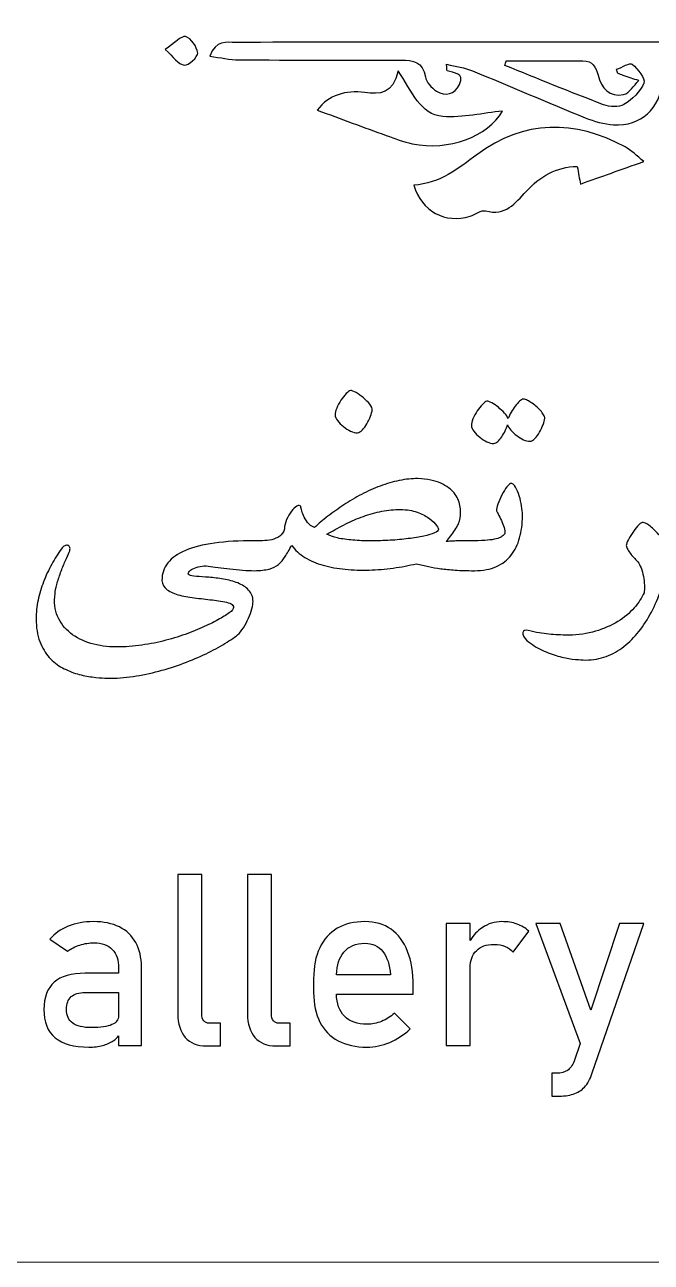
# Model space of a CAD drawing. Header units: millimetres. Extents: x -20 to 19.6, y -20.6 to 19.4.
# Drawn here: x -10.24 to -0.64, y -20.58 to -1.62 of the extents above; entities that cross this region are included whole.
import ezdxf

# ---------------------------------------------------------------- set-up
doc = ezdxf.new("R2010")
doc.units = ezdxf.units.MM
doc.header["$MEASUREMENT"] = 0
doc.layers.add('Layer 1', color=7, linetype='Continuous')

msp = doc.modelspace()

# ---------------------------------------------------------------- linework, layer by layer
at = {"layer": 'Layer 1', "color": 250, "lineweight": 18}
msp.add_open_spline([(-17.0166, 19.4228), (-17.0166, 19.4228), (16.5703, 19.4228), (16.5703, 19.4228), (18.2226, 19.4228), (19.5703, 18.0751), (19.5703, 16.4228), (19.5703, 16.4228), (19.5703, -17.5772), (19.5703, -17.5772), (19.5703, -19.2295), (18.2226, -20.5772), (16.5703, -20.5772), (16.5703, -20.5772), (-17.0166, -20.5772), (-17.0166, -20.5772), (-18.6689, -20.5772), (-20.0166, -19.2295), (-20.0166, -17.5772), (-20.0166, -17.5772), (-20.0166, 16.4228), (-20.0166, 16.4228), (-20.0166, 18.0751), (-18.6689, 19.4228), (-17.0166, 19.4228)], degree=3, knots=[0, 0, 0, 0, 0.125, 0.125, 0.125, 0.25, 0.25, 0.25, 0.375, 0.375, 0.375, 0.5, 0.5, 0.5, 0.625, 0.625, 0.625, 0.75, 0.75, 0.75, 0.875, 0.875, 0.875, 1, 1, 1, 1], dxfattribs=at)
at = {"layer": 'Layer 1', "color": 240}
for points, knots in [([(-8.0879, -1.9986), (-7.9471, -1.9047), (-7.8433, -1.7844), (-7.7719, -1.8009), (-7.6906, -1.8204), (-7.5967, -1.9576), (-7.5875, -2.0514), (-7.5816, -2.1109), (-7.7296, -2.2457), (-7.7927, -2.2368), (-7.883, -2.2239), (-7.9586, -2.1103), (-8.0879, -1.9986)], [0, 0, 0, 0, 0.25, 0.25, 0.25, 0.5, 0.5, 0.5, 0.75, 0.75, 0.75, 1, 1, 1, 1]), ([(7.1147, -2.0825), (6.9237, -2.1149), (6.7968, -2.1539), (6.6692, -2.1549), (5.8413, -2.1618), (5.0137, -2.1641), (4.1858, -2.1602), (3.975, -2.1589), (3.7962, -2.1763), (3.7651, -2.4385), (3.7601, -2.4781), (3.7357, -2.5343), (3.7046, -2.5482), (3.6041, -2.5938), (3.4958, -2.6487), (3.3909, -2.6477), (3.3374, -2.6474), (3.2284, -2.5055), (3.2419, -2.4804), (3.2836, -2.4038), (3.3721, -2.3522), (3.4601, -2.2758), (3.2782, -2.186), (3.1259, -2.2898), (2.9785, -2.3499), (2.451, -2.5654), (1.9298, -2.7954), (1.4023, -3.0102), (1.245, -3.0743), (1.0768, -3.1312), (0.9092, -3.1478), (0.466, -3.1904), (0.1669, -2.9167), (0.1455, -2.4722), (0.1411, -2.3882), (0.1448, -2.3039), (0.1448, -2.1929), (0.1448, -2.1929), (-0.4713, -2.1929), (-0.4713, -2.1929), (-0.4713, -2.2957), (-0.467, -2.3892), (-0.4719, -2.4817), (-0.4931, -2.8999), (-0.7958, -3.1798), (-1.2133, -3.1507), (-1.3604, -3.1404), (-1.5107, -3.0998), (-1.6483, -3.0439), (-2.2256, -2.8096), (-2.7974, -2.5611), (-3.3741, -2.3255), (-3.4954, -2.2762), (-3.6299, -2.2587), (-3.7724, -2.223), (-3.7677, -2.2898), (-3.7717, -2.3214), (-3.7641, -2.3244), (-3.6653, -2.3638), (-3.4891, -2.3469), (-3.5764, -2.5336), (-3.6465, -2.684), (-3.7908, -2.7197), (-3.9297, -2.6348), (-4.0044, -2.5888), (-4.085, -2.4976), (-4.0982, -2.416), (-4.1356, -2.1833), (-4.2843, -2.1611), (-4.4723, -2.1615), (-5.2999, -2.1631), (-6.1278, -2.1618), (-6.9555, -2.1555), (-7.0959, -2.1546), (-7.2363, -2.1218), (-7.3999, -2.101), (-7.312, -1.8449), (-7.1405, -1.8911), (-7.0046, -1.8905), (-5.9943, -1.8842), (-4.9837, -1.8836), (-3.973, -1.8836), (-0.4683, -1.8842), (3.0363, -1.8849), (6.5406, -1.8901), (6.7119, -1.8901), (6.9082, -1.8271), (7.1147, -2.0825)], [0, 0, 0, 0, 0.0344828, 0.0344828, 0.0344828, 0.0689655, 0.0689655, 0.0689655, 0.1034483, 0.1034483, 0.1034483, 0.137931, 0.137931, 0.137931, 0.1724138, 0.1724138, 0.1724138, 0.2068966, 0.2068966, 0.2068966, 0.2413793, 0.2413793, 0.2413793, 0.2758621, 0.2758621, 0.2758621, 0.3103448, 0.3103448, 0.3103448, 0.3448276, 0.3448276, 0.3448276, 0.3793103, 0.3793103, 0.3793103, 0.4137931, 0.4137931, 0.4137931, 0.4482759, 0.4482759, 0.4482759, 0.4827586, 0.4827586, 0.4827586, 0.5172414, 0.5172414, 0.5172414, 0.5517241, 0.5517241, 0.5517241, 0.5862069, 0.5862069, 0.5862069, 0.6206897, 0.6206897, 0.6206897, 0.6551724, 0.6551724, 0.6551724, 0.6896552, 0.6896552, 0.6896552, 0.7241379, 0.7241379, 0.7241379, 0.7586207, 0.7586207, 0.7586207, 0.7931034, 0.7931034, 0.7931034, 0.8275862, 0.8275862, 0.8275862, 0.862069, 0.862069, 0.862069, 0.8965517, 0.8965517, 0.8965517, 0.9310345, 0.9310345, 0.9310345, 0.9655172, 0.9655172, 0.9655172, 1, 1, 1, 1]), ([(-1.1676, -2.3009), (-1.1607, -2.3221), (-1.1538, -2.3433), (-1.1471, -2.3641), (-1.1194, -2.3747), (-1.0923, -2.3859), (-1.0646, -2.3952), (-0.9855, -2.4222), (-0.9063, -2.4484), (-0.8273, -2.4748), (-0.9043, -2.5488), (-0.9717, -2.6685), (-1.0603, -2.6873), (-1.2774, -2.7329), (-1.3987, -2.5885), (-1.4506, -2.3922), (-1.4843, -2.2652), (-1.5369, -2.1717), (-1.6833, -2.1715), (-2.0762, -2.1708), (-2.4692, -2.1711), (-2.8619, -2.1711), (-2.8678, -2.1955), (-2.8734, -2.2193), (-2.8794, -2.2431), (-2.3756, -2.4451), (-1.8743, -2.652), (-1.3669, -2.8436), (-1.2731, -2.8787), (-1.131, -2.8889), (-1.0543, -2.8413), (-0.929, -2.7634), (-0.8021, -2.6431), (-0.7499, -2.5115), (-0.7235, -2.4447), (-0.8427, -2.2953), (-0.9284, -2.2213), (-0.9611, -2.1932), (-1.085, -2.2712), (-1.1676, -2.3009)], [0, 0, 0, 0, 0.0769231, 0.0769231, 0.0769231, 0.1538462, 0.1538462, 0.1538462, 0.2307692, 0.2307692, 0.2307692, 0.3076923, 0.3076923, 0.3076923, 0.3846154, 0.3846154, 0.3846154, 0.4615385, 0.4615385, 0.4615385, 0.5384615, 0.5384615, 0.5384615, 0.6153846, 0.6153846, 0.6153846, 0.6923077, 0.6923077, 0.6923077, 0.7692308, 0.7692308, 0.7692308, 0.8461538, 0.8461538, 0.8461538, 0.9230769, 0.9230769, 0.9230769, 1, 1, 1, 1]), ([(-5.7572, -2.9258), (-5.5794, -2.6941), (-5.3167, -2.6184), (-5.0275, -2.6571), (-4.7932, -2.6882), (-4.5995, -2.6849), (-4.5169, -2.3236), (-4.3014, -2.6389), (-4.1791, -2.9969), (-3.831, -3.0236), (-3.5238, -3.0471), (-3.2091, -2.9717), (-2.9156, -2.942), (-3.14, -3.3287), (-3.7408, -3.5584), (-4.2987, -3.4407), (-4.4346, -3.4119), (-4.5665, -3.3617), (-4.6976, -3.3145), (-5.0446, -3.1895), (-5.3907, -3.0606), (-5.7572, -2.9258)], [0, 0, 0, 0, 0.1428571, 0.1428571, 0.1428571, 0.2857143, 0.2857143, 0.2857143, 0.4285714, 0.4285714, 0.4285714, 0.5714286, 0.5714286, 0.5714286, 0.7142857, 0.7142857, 0.7142857, 0.8571429, 0.8571429, 0.8571429, 1, 1, 1, 1]), ([(-4.2766, -4.0778), (-3.8701, -4.048), (-3.5945, -3.8203), (-3.3083, -3.6097), (-2.5786, -3.073), (-1.8177, -3.0701), (-1.0384, -3.4911), (-0.9425, -3.5426), (-0.8632, -3.625), (-0.7498, -3.7135), (-1.1015, -3.8385), (-1.3996, -3.9445), (-1.7219, -4.0586), (-1.736, -3.9796), (-1.752, -3.894), (-1.7708, -3.7896), (-2.096, -3.7935), (-2.3445, -3.9439), (-2.5541, -4.1716), (-2.722, -4.3547), (-2.8724, -4.5517), (-3.1751, -4.4698), (-3.2421, -4.4516), (-3.3324, -4.5269), (-3.414, -4.5524), (-3.7941, -4.6694), (-4.155, -4.4803), (-4.2766, -4.0778)], [0, 0, 0, 0, 0.1111111, 0.1111111, 0.1111111, 0.2222222, 0.2222222, 0.2222222, 0.3333333, 0.3333333, 0.3333333, 0.4444444, 0.4444444, 0.4444444, 0.5555556, 0.5555556, 0.5555556, 0.6666667, 0.6666667, 0.6666667, 0.7777778, 0.7777778, 0.7777778, 0.8888889, 0.8888889, 0.8888889, 1, 1, 1, 1]), ([(-5.4823, -7.598), (-5.4836, -7.5686), (-5.4753, -7.5329), (-5.4569, -7.4913), (-5.439, -7.4493), (-5.4169, -7.4093), (-5.3911, -7.371), (-5.3652, -7.3323), (-5.3385, -7.2986), (-5.3114, -7.2702), (-5.2843, -7.2417), (-5.2622, -7.2259), (-5.2456, -7.2229), (-5.2258, -7.2213), (-5.1971, -7.2322), (-5.1588, -7.2543), (-5.1201, -7.2768), (-5.0824, -7.3036), (-5.0454, -7.3349), (-5.0083, -7.3663), (-4.9766, -7.3991), (-4.9502, -7.4338), (-4.9237, -7.4675), (-4.9109, -7.4966), (-4.9122, -7.5207), (-4.9152, -7.5458), (-4.9241, -7.5776), (-4.9386, -7.6168), (-4.9531, -7.6562), (-4.9713, -7.6939), (-4.9931, -7.7309), (-5.0146, -7.7682), (-5.0381, -7.7996), (-5.0632, -7.826), (-5.0883, -7.8528), (-5.1134, -7.8667), (-5.1385, -7.868), (-5.1692, -7.871), (-5.2043, -7.8631), (-5.2434, -7.8442), (-5.2826, -7.8251), (-5.3193, -7.802), (-5.3544, -7.7739), (-5.3894, -7.7461), (-5.4191, -7.7161), (-5.4433, -7.6839), (-5.4681, -7.6516), (-5.4809, -7.6231), (-5.4823, -7.598)], [0, 0, 0, 0, 0.0625, 0.0625, 0.0625, 0.125, 0.125, 0.125, 0.1875, 0.1875, 0.1875, 0.25, 0.25, 0.25, 0.3125, 0.3125, 0.3125, 0.375, 0.375, 0.375, 0.4375, 0.4375, 0.4375, 0.5, 0.5, 0.5, 0.5625, 0.5625, 0.5625, 0.625, 0.625, 0.625, 0.6875, 0.6875, 0.6875, 0.75, 0.75, 0.75, 0.8125, 0.8125, 0.8125, 0.875, 0.875, 0.875, 0.9375, 0.9375, 0.9375, 1, 1, 1, 1]), ([(-3.3934, -7.7614), (-3.3947, -7.7323), (-3.3865, -7.6966), (-3.3683, -7.6546), (-3.3502, -7.6126), (-3.3279, -7.5726), (-3.3022, -7.5343), (-3.2764, -7.4956), (-3.25, -7.4623), (-3.2226, -7.4339), (-3.1955, -7.4047), (-3.1733, -7.3892), (-3.1568, -7.3863), (-3.1386, -7.385), (-3.1131, -7.3935), (-3.0801, -7.4114), (-3.0474, -7.4299), (-3.014, -7.4523), (-2.9796, -7.4794), (-2.9456, -7.5066), (-2.9139, -7.5363), (-2.8854, -7.5677), (-2.8567, -7.5991), (-2.8382, -7.6272), (-2.8299, -7.6526), (-2.8187, -7.6219), (-2.8031, -7.5892), (-2.7826, -7.5551), (-2.7625, -7.5207), (-2.7417, -7.4893), (-2.7198, -7.4596), (-2.698, -7.4302), (-2.6766, -7.4061), (-2.6551, -7.3863), (-2.6333, -7.3671), (-2.616, -7.3556), (-2.6035, -7.3528), (-2.5896, -7.3515), (-2.5718, -7.3556), (-2.5503, -7.3654), (-2.5284, -7.3753), (-2.505, -7.3885), (-2.4799, -7.4051), (-2.4548, -7.422), (-2.4293, -7.4411), (-2.4035, -7.4629), (-2.3778, -7.4844), (-2.3546, -7.5066), (-2.3345, -7.5291), (-2.314, -7.5512), (-2.2982, -7.573), (-2.2863, -7.5938), (-2.2744, -7.615), (-2.2684, -7.6328), (-2.2684, -7.6483), (-2.271, -7.6747), (-2.28, -7.7078), (-2.2945, -7.7465), (-2.3094, -7.7859), (-2.3272, -7.8242), (-2.349, -7.8622), (-2.3709, -7.8999), (-2.3946, -7.9319), (-2.4204, -7.9583), (-2.4462, -7.9848), (-2.471, -7.999), (-2.4948, -8.0003), (-2.5242, -8.0016), (-2.5569, -7.994), (-2.5933, -7.9772), (-2.6292, -7.9607), (-2.6643, -7.9392), (-2.698, -7.9134), (-2.7315, -7.8876), (-2.7608, -7.8595), (-2.7869, -7.8294), (-2.8127, -7.7993), (-2.8299, -7.772), (-2.8382, -7.7465), (-2.8481, -7.7759), (-2.8606, -7.8073), (-2.8758, -7.8397), (-2.8914, -7.8728), (-2.9085, -7.9032), (-2.9273, -7.9313), (-2.9463, -7.9594), (-2.966, -7.9825), (-2.9868, -8.0016), (-3.008, -8.0202), (-3.0289, -8.0304), (-3.0497, -8.0317), (-3.0804, -8.0344), (-3.1155, -8.0264), (-3.1544, -8.0076), (-3.1938, -7.9884), (-3.2308, -7.9653), (-3.2655, -7.9375), (-3.3005, -7.9094), (-3.3303, -7.8794), (-3.3547, -7.8473), (-3.3792, -7.8153), (-3.3921, -7.7865), (-3.3934, -7.7614)], [0, 0, 0, 0, 0.0294118, 0.0294118, 0.0294118, 0.0588235, 0.0588235, 0.0588235, 0.0882353, 0.0882353, 0.0882353, 0.1176471, 0.1176471, 0.1176471, 0.1470588, 0.1470588, 0.1470588, 0.1764706, 0.1764706, 0.1764706, 0.2058824, 0.2058824, 0.2058824, 0.2352941, 0.2352941, 0.2352941, 0.2647059, 0.2647059, 0.2647059, 0.2941176, 0.2941176, 0.2941176, 0.3235294, 0.3235294, 0.3235294, 0.3529412, 0.3529412, 0.3529412, 0.3823529, 0.3823529, 0.3823529, 0.4117647, 0.4117647, 0.4117647, 0.4411765, 0.4411765, 0.4411765, 0.4705882, 0.4705882, 0.4705882, 0.5, 0.5, 0.5, 0.5294118, 0.5294118, 0.5294118, 0.5588235, 0.5588235, 0.5588235, 0.5882353, 0.5882353, 0.5882353, 0.6176471, 0.6176471, 0.6176471, 0.6470588, 0.6470588, 0.6470588, 0.6764706, 0.6764706, 0.6764706, 0.7058824, 0.7058824, 0.7058824, 0.7352941, 0.7352941, 0.7352941, 0.7647059, 0.7647059, 0.7647059, 0.7941176, 0.7941176, 0.7941176, 0.8235294, 0.8235294, 0.8235294, 0.8529412, 0.8529412, 0.8529412, 0.8823529, 0.8823529, 0.8823529, 0.9117647, 0.9117647, 0.9117647, 0.9411765, 0.9411765, 0.9411765, 0.9705882, 0.9705882, 0.9705882, 1, 1, 1, 1]), ([(-0.762, -9.2447), (-0.7369, -9.249), (-0.7124, -9.2587), (-0.6886, -9.2741), (-0.6651, -9.2894), (-0.6417, -9.3072), (-0.6192, -9.3287), (-0.5974, -9.3496), (-0.5762, -9.3714), (-0.5554, -9.3935), (-0.5353, -9.416), (-0.5164, -9.4361), (-0.4983, -9.4543), (-0.4741, -9.4751), (-0.4364, -9.492), (-0.3849, -9.5045), (-0.3331, -9.5171), (-0.2741, -9.5234), (-0.2071, -9.5234), (-0.2071, -9.5234), (-0.207, -9.5233), (-0.207, -9.5233), (-0.1733, -9.5233), (-0.1376, -9.521), (-0.0989, -9.5163), (-0.0608, -9.5114), (-0.0236, -9.5044), (0.0121, -9.4962), (0.0476, -9.4879), (0.0786, -9.4776), (0.1044, -9.4668), (0.1302, -9.4559), (0.1473, -9.4436), (0.1556, -9.4314), (0.1652, -9.4003), (0.1748, -9.3617), (0.1837, -9.3138), (0.193, -9.2665), (0.2038, -9.2206), (0.2164, -9.1766), (0.229, -9.1326), (0.2449, -9.0956), (0.2633, -9.0655), (0.2825, -9.0354), (0.3063, -9.0226), (0.3357, -9.0269), (0.3578, -8.9796), (0.3916, -8.9251), (0.4362, -8.8646), (0.4808, -8.8035), (0.5324, -8.7466), (0.5902, -8.6934), (0.6481, -8.6406), (0.7108, -8.5965), (0.7776, -8.5619), (0.8447, -8.5268), (0.9118, -8.511), (0.9789, -8.5136), (1.0278, -8.5162), (1.0714, -8.5308), (1.1101, -8.5575), (1.1485, -8.584), (1.1822, -8.6187), (1.2112, -8.6614), (1.2406, -8.704), (1.2655, -8.7512), (1.2859, -8.8035), (1.3061, -8.856), (1.3226, -8.9099), (1.3358, -8.9651), (1.349, -9.0203), (1.3593, -9.0738), (1.3652, -9.1254), (1.3719, -9.1769), (1.3748, -9.2232), (1.3748, -9.2638), (1.3761, -9.2969), (1.3685, -9.3382), (1.3517, -9.3871), (1.3348, -9.436), (1.3107, -9.483), (1.2793, -9.5276), (1.2482, -9.5722), (1.2095, -9.6106), (1.1643, -9.6426), (1.1187, -9.6749), (1.0678, -9.6911), (1.0103, -9.6911), (0.967, -9.6911), (0.9155, -9.6836), (0.8549, -9.6687), (0.7954, -9.6545), (0.7336, -9.6377), (0.6712, -9.6188), (0.6081, -9.5996), (0.5479, -9.5801), (0.4897, -9.56), (0.4316, -9.5398), (0.3833, -9.5233), (0.344, -9.5107), (0.3162, -9.5752), (0.2835, -9.6357), (0.2458, -9.6932), (0.2078, -9.7506), (0.1659, -9.8003), (0.1199, -9.8429), (0.0736, -9.8855), (0.0238, -9.9193), (-0.0308, -9.9444), (-0.0853, -9.9698), (-0.1441, -9.9823), (-0.207, -9.9823), (-0.207, -9.9823), (-0.2075, -9.9821), (-0.2075, -9.9821), (-0.2269, -9.9821), (-0.2436, -9.9815), (-0.2582, -9.9802), (-0.2729, -9.9789), (-0.2877, -9.9765), (-0.3019, -9.9739), (-0.3168, -9.9709), (-0.3313, -9.9679), (-0.3462, -9.9642), (-0.3611, -9.9607), (-0.378, -9.9564), (-0.3977, -9.951), (-0.4252, -10.078), (-0.4609, -10.2013), (-0.5042, -10.3205), (-0.5474, -10.4399), (-0.5984, -10.5526), (-0.6558, -10.6577), (-0.714, -10.7635), (-0.7791, -10.8593), (-0.8512, -10.9459), (-0.9229, -11.0324), (-1.0015, -11.1065), (-1.0865, -11.168), (-1.1721, -11.2295), (-1.264, -11.276), (-1.3632, -11.3084), (-1.4627, -11.3405), (-1.567, -11.3547), (-1.6778, -11.35), (-1.7225, -11.3487), (-1.7786, -11.3441), (-1.846, -11.3355), (-1.9138, -11.3273), (-1.9875, -11.3124), (-2.0661, -11.2903), (-2.1452, -11.2687), (-2.2261, -11.2386), (-2.3094, -11.2003), (-2.3923, -11.162), (-2.47, -11.1118), (-2.5427, -11.0506), (-2.5917, -11.003), (-2.6125, -10.963), (-2.6058, -10.9303), (-2.5986, -10.8973), (-2.5714, -10.8867), (-2.5238, -10.8979), (-2.4611, -10.9132), (-2.4046, -10.9254), (-2.354, -10.9343), (-2.3041, -10.9435), (-2.2552, -10.9505), (-2.2076, -10.9554), (-2.16, -10.9601), (-2.1117, -10.9637), (-2.0632, -10.9657), (-2.0143, -10.968), (-1.9597, -10.969), (-1.8995, -10.969), (-1.7532, -10.969), (-1.6163, -10.9498), (-1.4901, -10.9111), (-1.3634, -10.8728), (-1.2507, -10.823), (-1.1506, -10.7614), (-1.0508, -10.7), (-0.9666, -10.6305), (-0.8978, -10.5529), (-0.8297, -10.4756), (-0.7791, -10.3975), (-0.7471, -10.3196), (-0.7415, -10.2889), (-0.7395, -10.2511), (-0.7412, -10.2062), (-0.7425, -10.1615), (-0.7477, -10.1163), (-0.7566, -10.07), (-0.7659, -10.0241), (-0.7778, -9.9811), (-0.7923, -9.9402), (-0.8072, -9.8998), (-0.8238, -9.8691), (-0.8412, -9.8483), (-0.8542, -9.8354), (-0.8704, -9.8186), (-0.8899, -9.7977), (-0.9094, -9.7769), (-0.9286, -9.7544), (-0.9474, -9.731), (-0.9662, -9.7068), (-0.9827, -9.6827), (-0.9967, -9.6585), (-1.0105, -9.6341), (-1.0181, -9.6133), (-1.0197, -9.5964), (-1.0181, -9.5756), (-1.0069, -9.5445), (-0.9851, -9.5032), (-0.9636, -9.4623), (-0.9385, -9.4212), (-0.9097, -9.381), (-0.881, -9.3403), (-0.8525, -9.3063), (-0.8251, -9.2785), (-0.797, -9.2507), (-0.7762, -9.2391), (-0.762, -9.2447)], [0, 0, 0, 0, 0.0135135, 0.0135135, 0.0135135, 0.027027, 0.027027, 0.027027, 0.0405405, 0.0405405, 0.0405405, 0.0540541, 0.0540541, 0.0540541, 0.0675676, 0.0675676, 0.0675676, 0.0810811, 0.0810811, 0.0810811, 0.0945946, 0.0945946, 0.0945946, 0.1081081, 0.1081081, 0.1081081, 0.1216216, 0.1216216, 0.1216216, 0.1351351, 0.1351351, 0.1351351, 0.1486486, 0.1486486, 0.1486486, 0.1621622, 0.1621622, 0.1621622, 0.1756757, 0.1756757, 0.1756757, 0.1891892, 0.1891892, 0.1891892, 0.2027027, 0.2027027, 0.2027027, 0.2162162, 0.2162162, 0.2162162, 0.2297297, 0.2297297, 0.2297297, 0.2432432, 0.2432432, 0.2432432, 0.2567568, 0.2567568, 0.2567568, 0.2702703, 0.2702703, 0.2702703, 0.2837838, 0.2837838, 0.2837838, 0.2972973, 0.2972973, 0.2972973, 0.3108108, 0.3108108, 0.3108108, 0.3243243, 0.3243243, 0.3243243, 0.3378378, 0.3378378, 0.3378378, 0.3513514, 0.3513514, 0.3513514, 0.3648649, 0.3648649, 0.3648649, 0.3783784, 0.3783784, 0.3783784, 0.3918919, 0.3918919, 0.3918919, 0.4054054, 0.4054054, 0.4054054, 0.4189189, 0.4189189, 0.4189189, 0.4324324, 0.4324324, 0.4324324, 0.4459459, 0.4459459, 0.4459459, 0.4594595, 0.4594595, 0.4594595, 0.472973, 0.472973, 0.472973, 0.4864865, 0.4864865, 0.4864865, 0.5, 0.5, 0.5, 0.5135135, 0.5135135, 0.5135135, 0.527027, 0.527027, 0.527027, 0.5405405, 0.5405405, 0.5405405, 0.5540541, 0.5540541, 0.5540541, 0.5675676, 0.5675676, 0.5675676, 0.5810811, 0.5810811, 0.5810811, 0.5945946, 0.5945946, 0.5945946, 0.6081081, 0.6081081, 0.6081081, 0.6216216, 0.6216216, 0.6216216, 0.6351351, 0.6351351, 0.6351351, 0.6486486, 0.6486486, 0.6486486, 0.6621622, 0.6621622, 0.6621622, 0.6756757, 0.6756757, 0.6756757, 0.6891892, 0.6891892, 0.6891892, 0.7027027, 0.7027027, 0.7027027, 0.7162162, 0.7162162, 0.7162162, 0.7297297, 0.7297297, 0.7297297, 0.7432432, 0.7432432, 0.7432432, 0.7567568, 0.7567568, 0.7567568, 0.7702703, 0.7702703, 0.7702703, 0.7837838, 0.7837838, 0.7837838, 0.7972973, 0.7972973, 0.7972973, 0.8108108, 0.8108108, 0.8108108, 0.8243243, 0.8243243, 0.8243243, 0.8378378, 0.8378378, 0.8378378, 0.8513514, 0.8513514, 0.8513514, 0.8648649, 0.8648649, 0.8648649, 0.8783784, 0.8783784, 0.8783784, 0.8918919, 0.8918919, 0.8918919, 0.9054054, 0.9054054, 0.9054054, 0.9189189, 0.9189189, 0.9189189, 0.9324324, 0.9324324, 0.9324324, 0.9459459, 0.9459459, 0.9459459, 0.9594595, 0.9594595, 0.9594595, 0.972973, 0.972973, 0.972973, 0.9864865, 0.9864865, 0.9864865, 1, 1, 1, 1]), ([(-6.739, -10.4535), (-6.739, -10.4812), (-6.7453, -10.5186), (-6.7579, -10.5659), (-6.7704, -10.6121), (-6.788, -10.6614), (-6.8104, -10.7122), (-6.8326, -10.7632), (-6.858, -10.8117), (-6.8868, -10.858), (-6.9156, -10.904), (-6.9453, -10.9397), (-6.9757, -10.9648), (-7.0372, -11.0137), (-7.1129, -11.065), (-7.2021, -11.1178), (-7.2913, -11.171), (-7.3908, -11.2229), (-7.4996, -11.2735), (-7.6086, -11.3247), (-7.7253, -11.3726), (-7.8496, -11.4172), (-7.9738, -11.4622), (-8.1014, -11.5009), (-8.2319, -11.5336), (-8.3625, -11.5663), (-8.4934, -11.5914), (-8.6246, -11.6089), (-8.7561, -11.6264), (-8.8837, -11.6331), (-9.008, -11.6288), (-9.0639, -11.6261), (-9.129, -11.6201), (-9.203, -11.6109), (-9.277, -11.6023), (-9.3527, -11.5864), (-9.4304, -11.5636), (-9.5077, -11.5418), (-9.584, -11.5104), (-9.6597, -11.4704), (-9.7351, -11.4308), (-9.8025, -11.3779), (-9.8617, -11.3114), (-9.9212, -11.2454), (-9.9694, -11.1634), (-10.0064, -11.0663), (-10.0434, -10.9694), (-10.0626, -10.853), (-10.064, -10.7176), (-10.064, -10.624), (-10.0537, -10.5292), (-10.0335, -10.4336), (-10.0134, -10.3378), (-9.9853, -10.244), (-9.9496, -10.1517), (-9.9142, -10.0599), (-9.8726, -9.9706), (-9.825, -9.8847), (-9.7777, -9.7991), (-9.7275, -9.7188), (-9.6743, -9.6451), (-9.6588, -9.6236), (-9.6422, -9.6091), (-9.624, -9.6007), (-9.6058, -9.5925), (-9.5896, -9.5905), (-9.5758, -9.5945), (-9.5619, -9.5988), (-9.552, -9.6094), (-9.5463, -9.6273), (-9.5411, -9.6444), (-9.5437, -9.6686), (-9.555, -9.6996), (-9.5715, -9.7326), (-9.5923, -9.7779), (-9.6168, -9.8345), (-9.6409, -9.891), (-9.665, -9.9505), (-9.6878, -10.0126), (-9.7109, -10.0747), (-9.7304, -10.1348), (-9.7466, -10.1937), (-9.7625, -10.2525), (-9.7715, -10.2992), (-9.7728, -10.3342), (-9.791, -10.4641), (-9.778, -10.5798), (-9.7341, -10.6806), (-9.6898, -10.782), (-9.6244, -10.8679), (-9.5372, -10.9376), (-9.4498, -11.0074), (-9.3454, -11.0603), (-9.2238, -11.0966), (-9.1022, -11.1333), (-8.9723, -11.1511), (-8.8341, -11.1511), (-8.7013, -11.1511), (-8.5711, -11.142), (-8.4435, -11.1228), (-8.3156, -11.1042), (-8.1927, -11.0795), (-8.0746, -11.0487), (-7.9567, -11.0176), (-7.8453, -10.983), (-7.7405, -10.9436), (-7.6357, -10.9047), (-7.5405, -10.8649), (-7.4546, -10.8243), (-7.3687, -10.784), (-7.2937, -10.7446), (-7.2292, -10.7073), (-7.1651, -10.6693), (-7.1142, -10.6359), (-7.0765, -10.6065), (-7.0441, -10.5757), (-7.0319, -10.55), (-7.0399, -10.5298), (-7.0475, -10.5097), (-7.0659, -10.4935), (-7.0953, -10.4819), (-7.1248, -10.47), (-7.1608, -10.4604), (-7.2041, -10.4535), (-7.2478, -10.4465), (-7.2887, -10.4403), (-7.3277, -10.4346), (-7.4186, -10.4234), (-7.5108, -10.4132), (-7.6043, -10.4033), (-7.6978, -10.3933), (-7.7835, -10.3784), (-7.8611, -10.358), (-7.9385, -10.3378), (-8.0026, -10.3104), (-8.0528, -10.2757), (-8.1027, -10.2403), (-8.1302, -10.193), (-8.1345, -10.1329), (-8.1358, -10.0294), (-8.106, -9.9395), (-8.0456, -9.8629), (-7.9848, -9.7859), (-7.8945, -9.7224), (-7.7752, -9.6721), (-7.6556, -9.6216), (-7.5072, -9.5846), (-7.33, -9.5602), (-7.1526, -9.5357), (-6.9487, -9.5234), (-6.7184, -9.5234), (-6.7184, -9.5234), (-6.7183, -9.5233), (-6.7183, -9.5233), (-6.7183, -9.5233), (-6.5924, -9.5233), (-6.5924, -9.5233), (-6.5452, -9.5233), (-6.4986, -9.5183), (-6.4533, -9.5077), (-6.4081, -9.4971), (-6.367, -9.4792), (-6.3307, -9.4541), (-6.2943, -9.429), (-6.2699, -9.3914), (-6.2573, -9.3408), (-6.256, -9.2951), (-6.2448, -9.2475), (-6.224, -9.1986), (-6.2028, -9.1497), (-6.1783, -9.1075), (-6.1505, -9.0718), (-6.1225, -9.0364), (-6.0951, -9.0102), (-6.0676, -8.9944), (-6.0405, -8.9786), (-6.0207, -8.9799), (-6.0081, -8.9994), (-6.0064, -9.0024), (-6.0031, -9.0173), (-5.9975, -9.0446), (-5.9919, -9.0718), (-5.9817, -9.1032), (-5.9661, -9.1378), (-5.9506, -9.1729), (-5.9298, -9.2076), (-5.9034, -9.2426), (-5.8766, -9.2773), (-5.8412, -9.3035), (-5.7963, -9.3202), (-5.7364, -9.2641), (-5.668, -9.2066), (-5.591, -9.1471), (-5.5143, -9.0879), (-5.4331, -9.0298), (-5.3471, -8.9732), (-5.2612, -8.9167), (-5.1713, -8.8639), (-5.0768, -8.8142), (-4.9825, -8.7647), (-4.8867, -8.7214), (-4.7899, -8.6851), (-4.6927, -8.6491), (-4.5952, -8.621), (-4.4977, -8.6005), (-4.3999, -8.5803), (-4.3047, -8.5707), (-4.2125, -8.5721), (-4.0674, -8.5777), (-3.95, -8.6011), (-3.8608, -8.6424), (-3.7713, -8.6837), (-3.7032, -8.7337), (-3.6566, -8.7921), (-3.6093, -8.8507), (-3.5802, -8.9144), (-3.5683, -8.9835), (-3.5564, -9.053), (-3.5561, -9.1177), (-3.5673, -9.1775), (-3.57, -9.2069), (-3.5786, -9.2373), (-3.5924, -9.2678), (-3.6067, -9.2988), (-3.6239, -9.3295), (-3.6447, -9.3609), (-3.6659, -9.3924), (-3.6876, -9.4231), (-3.7107, -9.4532), (-3.7339, -9.4833), (-3.7557, -9.5106), (-3.7769, -9.5358), (-3.7405, -9.5328), (-3.7068, -9.5311), (-3.6764, -9.5295), (-3.6456, -9.5281), (-3.6143, -9.5268), (-3.5819, -9.5255), (-3.5498, -9.5239), (-3.5154, -9.5233), (-3.4784, -9.5233), (-3.4784, -9.5233), (-3.3492, -9.5233), (-3.3492, -9.5233), (-3.3492, -9.5233), (-3.3486, -9.5247), (-3.3486, -9.5247), (-3.3486, -9.5247), (-3.3474, -9.5233), (-3.3474, -9.5233), (-3.2665, -9.5233), (-3.1994, -9.521), (-3.1462, -9.5163), (-3.0933, -9.5114), (-3.049, -9.5041), (-3.0143, -9.4952), (-2.9792, -9.486), (-2.9525, -9.4757), (-2.9337, -9.4635), (-2.9148, -9.4519), (-2.899, -9.438), (-2.8864, -9.4228), (-2.8769, -9.4062), (-2.8758, -9.3809), (-2.8841, -9.3474), (-2.8927, -9.3138), (-2.905, -9.2787), (-2.9211, -9.2417), (-2.937, -9.2044), (-2.9539, -9.1697), (-2.9714, -9.1369), (-2.9885, -9.1038), (-3.0017, -9.08), (-3.01, -9.0642), (-3.01, -9.0424), (-3.0021, -9.0077), (-2.9859, -8.9608), (-2.9701, -8.9138), (-2.9496, -8.8676), (-2.9251, -8.8203), (-2.9006, -8.7737), (-2.8749, -8.7327), (-2.8477, -8.698), (-2.8206, -8.6633), (-2.7962, -8.6454), (-2.7754, -8.6454), (-2.746, -8.6597), (-2.7209, -8.6881), (-2.7, -8.7314), (-2.6789, -8.7743), (-2.6617, -8.8226), (-2.6474, -8.8749), (-2.6335, -8.927), (-2.6233, -8.9789), (-2.6173, -9.0289), (-2.6108, -9.0791), (-2.6078, -9.1178), (-2.6078, -9.1442), (-2.6108, -9.2658), (-2.626, -9.3775), (-2.6541, -9.4793), (-2.6818, -9.5814), (-2.7248, -9.6694), (-2.7826, -9.7444), (-2.8408, -9.8194), (-2.9162, -9.8772), (-3.009, -9.9193), (-3.1019, -9.9612), (-3.2146, -9.9823), (-3.3474, -9.9823), (-3.3474, -9.9823), (-3.3487, -9.9807), (-3.3487, -9.9807), (-3.3487, -9.9807), (-3.3492, -9.9823), (-3.3492, -9.9823), (-3.4626, -9.9823), (-3.5597, -9.9793), (-3.6407, -9.9737), (-3.7217, -9.9681), (-3.7953, -9.9605), (-3.8619, -9.9519), (-3.9279, -9.9426), (-3.9907, -9.9317), (-4.0492, -9.9185), (-4.1077, -9.9049), (-4.1706, -9.8907), (-4.2376, -9.8752), (-4.3493, -9.9033), (-4.467, -9.9257), (-4.5896, -9.9426), (-4.7125, -9.9595), (-4.8361, -9.9691), (-4.9604, -9.973), (-5.085, -9.9763), (-5.2066, -9.9727), (-5.326, -9.9611), (-5.4456, -9.9499), (-5.5577, -9.9294), (-5.6624, -9.8993), (-5.7672, -9.8692), (-5.861, -9.8292), (-5.944, -9.779), (-6.0273, -9.7288), (-6.0947, -9.6673), (-6.1463, -9.5946), (-6.1842, -9.6614), (-6.2177, -9.7193), (-6.2467, -9.7671), (-6.2761, -9.8157), (-6.3105, -9.8554), (-6.3495, -9.8871), (-6.3889, -9.9185), (-6.4367, -9.9417), (-6.4942, -9.9572), (-6.5515, -9.9727), (-6.6262, -9.981), (-6.7183, -9.9823), (-6.7183, -9.9823), (-6.7183, -9.9822), (-6.7183, -9.9822), (-6.7742, -9.9822), (-6.8346, -9.9795), (-6.8993, -9.9749), (-6.9645, -9.97), (-7.0286, -9.9637), (-7.0921, -9.9557), (-7.1559, -9.9485), (-7.2167, -9.9405), (-7.2755, -9.9329), (-7.334, -9.9254), (-7.3845, -9.9181), (-7.4265, -9.9108), (-7.4682, -9.9068), (-7.5102, -9.9088), (-7.5518, -9.9171), (-7.5937, -9.9256), (-7.6298, -9.9375), (-7.6599, -9.9528), (-7.69, -9.968), (-7.7111, -9.9849), (-7.7237, -10.003), (-7.7362, -10.0208), (-7.7335, -10.0368), (-7.7153, -10.0489), (-7.6985, -10.0592), (-7.6625, -10.0658), (-7.6076, -10.0691), (-7.5524, -10.0727), (-7.489, -10.0774), (-7.417, -10.084), (-7.3449, -10.09), (-7.2695, -10.0998), (-7.1905, -10.1121), (-7.1115, -10.1246), (-7.0392, -10.1441), (-6.9727, -10.1709), (-6.9063, -10.1973), (-6.8511, -10.2334), (-6.8072, -10.2786), (-6.7632, -10.3239), (-6.7404, -10.3821), (-6.739, -10.4535)], [0, 0, 0, 0, 0.0074627, 0.0074627, 0.0074627, 0.0149254, 0.0149254, 0.0149254, 0.0223881, 0.0223881, 0.0223881, 0.0298507, 0.0298507, 0.0298507, 0.0373134, 0.0373134, 0.0373134, 0.0447761, 0.0447761, 0.0447761, 0.0522388, 0.0522388, 0.0522388, 0.0597015, 0.0597015, 0.0597015, 0.0671642, 0.0671642, 0.0671642, 0.0746269, 0.0746269, 0.0746269, 0.0820896, 0.0820896, 0.0820896, 0.0895522, 0.0895522, 0.0895522, 0.0970149, 0.0970149, 0.0970149, 0.1044776, 0.1044776, 0.1044776, 0.1119403, 0.1119403, 0.1119403, 0.119403, 0.119403, 0.119403, 0.1268657, 0.1268657, 0.1268657, 0.1343284, 0.1343284, 0.1343284, 0.141791, 0.141791, 0.141791, 0.1492537, 0.1492537, 0.1492537, 0.1567164, 0.1567164, 0.1567164, 0.1641791, 0.1641791, 0.1641791, 0.1716418, 0.1716418, 0.1716418, 0.1791045, 0.1791045, 0.1791045, 0.1865672, 0.1865672, 0.1865672, 0.1940299, 0.1940299, 0.1940299, 0.2014925, 0.2014925, 0.2014925, 0.2089552, 0.2089552, 0.2089552, 0.2164179, 0.2164179, 0.2164179, 0.2238806, 0.2238806, 0.2238806, 0.2313433, 0.2313433, 0.2313433, 0.238806, 0.238806, 0.238806, 0.2462687, 0.2462687, 0.2462687, 0.2537313, 0.2537313, 0.2537313, 0.261194, 0.261194, 0.261194, 0.2686567, 0.2686567, 0.2686567, 0.2761194, 0.2761194, 0.2761194, 0.2835821, 0.2835821, 0.2835821, 0.2910448, 0.2910448, 0.2910448, 0.2985075, 0.2985075, 0.2985075, 0.3059701, 0.3059701, 0.3059701, 0.3134328, 0.3134328, 0.3134328, 0.3208955, 0.3208955, 0.3208955, 0.3283582, 0.3283582, 0.3283582, 0.3358209, 0.3358209, 0.3358209, 0.3432836, 0.3432836, 0.3432836, 0.3507463, 0.3507463, 0.3507463, 0.358209, 0.358209, 0.358209, 0.3656716, 0.3656716, 0.3656716, 0.3731343, 0.3731343, 0.3731343, 0.380597, 0.380597, 0.380597, 0.3880597, 0.3880597, 0.3880597, 0.3955224, 0.3955224, 0.3955224, 0.4029851, 0.4029851, 0.4029851, 0.4104478, 0.4104478, 0.4104478, 0.4179104, 0.4179104, 0.4179104, 0.4253731, 0.4253731, 0.4253731, 0.4328358, 0.4328358, 0.4328358, 0.4402985, 0.4402985, 0.4402985, 0.4477612, 0.4477612, 0.4477612, 0.4552239, 0.4552239, 0.4552239, 0.4626866, 0.4626866, 0.4626866, 0.4701493, 0.4701493, 0.4701493, 0.4776119, 0.4776119, 0.4776119, 0.4850746, 0.4850746, 0.4850746, 0.4925373, 0.4925373, 0.4925373, 0.5, 0.5, 0.5, 0.5074627, 0.5074627, 0.5074627, 0.5149254, 0.5149254, 0.5149254, 0.5223881, 0.5223881, 0.5223881, 0.5298507, 0.5298507, 0.5298507, 0.5373134, 0.5373134, 0.5373134, 0.5447761, 0.5447761, 0.5447761, 0.5522388, 0.5522388, 0.5522388, 0.5597015, 0.5597015, 0.5597015, 0.5671642, 0.5671642, 0.5671642, 0.5746269, 0.5746269, 0.5746269, 0.5820896, 0.5820896, 0.5820896, 0.5895522, 0.5895522, 0.5895522, 0.5970149, 0.5970149, 0.5970149, 0.6044776, 0.6044776, 0.6044776, 0.6119403, 0.6119403, 0.6119403, 0.619403, 0.619403, 0.619403, 0.6268657, 0.6268657, 0.6268657, 0.6343284, 0.6343284, 0.6343284, 0.641791, 0.641791, 0.641791, 0.6492537, 0.6492537, 0.6492537, 0.6567164, 0.6567164, 0.6567164, 0.6641791, 0.6641791, 0.6641791, 0.6716418, 0.6716418, 0.6716418, 0.6791045, 0.6791045, 0.6791045, 0.6865672, 0.6865672, 0.6865672, 0.6940299, 0.6940299, 0.6940299, 0.7014925, 0.7014925, 0.7014925, 0.7089552, 0.7089552, 0.7089552, 0.7164179, 0.7164179, 0.7164179, 0.7238806, 0.7238806, 0.7238806, 0.7313433, 0.7313433, 0.7313433, 0.738806, 0.738806, 0.738806, 0.7462687, 0.7462687, 0.7462687, 0.7537313, 0.7537313, 0.7537313, 0.761194, 0.761194, 0.761194, 0.7686567, 0.7686567, 0.7686567, 0.7761194, 0.7761194, 0.7761194, 0.7835821, 0.7835821, 0.7835821, 0.7910448, 0.7910448, 0.7910448, 0.7985075, 0.7985075, 0.7985075, 0.8059701, 0.8059701, 0.8059701, 0.8134328, 0.8134328, 0.8134328, 0.8208955, 0.8208955, 0.8208955, 0.8283582, 0.8283582, 0.8283582, 0.8358209, 0.8358209, 0.8358209, 0.8432836, 0.8432836, 0.8432836, 0.8507463, 0.8507463, 0.8507463, 0.858209, 0.858209, 0.858209, 0.8656716, 0.8656716, 0.8656716, 0.8731343, 0.8731343, 0.8731343, 0.880597, 0.880597, 0.880597, 0.8880597, 0.8880597, 0.8880597, 0.8955224, 0.8955224, 0.8955224, 0.9029851, 0.9029851, 0.9029851, 0.9104478, 0.9104478, 0.9104478, 0.9179104, 0.9179104, 0.9179104, 0.9253731, 0.9253731, 0.9253731, 0.9328358, 0.9328358, 0.9328358, 0.9402985, 0.9402985, 0.9402985, 0.9477612, 0.9477612, 0.9477612, 0.9552239, 0.9552239, 0.9552239, 0.9626866, 0.9626866, 0.9626866, 0.9701493, 0.9701493, 0.9701493, 0.9776119, 0.9776119, 0.9776119, 0.9850746, 0.9850746, 0.9850746, 0.9925373, 0.9925373, 0.9925373, 1, 1, 1, 1]), ([(-5.6059, -9.4227), (-5.5666, -9.4465), (-5.5123, -9.466), (-5.4433, -9.4813), (-5.3742, -9.4967), (-5.2966, -9.5077), (-5.2099, -9.5149), (-5.1233, -9.5219), (-5.0308, -9.5255), (-4.932, -9.5255), (-4.8339, -9.5255), (-4.736, -9.5225), (-4.6388, -9.5173), (-4.542, -9.5114), (-4.4488, -9.503), (-4.3592, -9.4918), (-4.27, -9.4805), (-4.1914, -9.4677), (-4.1236, -9.4532), (-4.0558, -9.4383), (-4.0016, -9.4221), (-3.9603, -9.4039), (-3.919, -9.3857), (-3.8985, -9.3669), (-3.8985, -9.3474), (-3.9024, -9.3262), (-3.9186, -9.2988), (-3.9467, -9.2638), (-3.9746, -9.2287), (-4.0138, -9.195), (-4.0648, -9.162), (-4.1159, -9.1292), (-4.1788, -9.1008), (-4.2535, -9.0774), (-4.3281, -9.0532), (-4.4144, -9.0427), (-4.5122, -9.0456), (-4.6114, -9.0456), (-4.7086, -9.0565), (-4.8034, -9.0783), (-4.8983, -9.0998), (-4.9918, -9.1283), (-5.0831, -9.1629), (-5.1746, -9.198), (-5.2638, -9.2384), (-5.3514, -9.2836), (-5.4387, -9.3289), (-5.5236, -9.3751), (-5.6059, -9.4227)], [0, 0, 0, 0, 0.0625, 0.0625, 0.0625, 0.125, 0.125, 0.125, 0.1875, 0.1875, 0.1875, 0.25, 0.25, 0.25, 0.3125, 0.3125, 0.3125, 0.375, 0.375, 0.375, 0.4375, 0.4375, 0.4375, 0.5, 0.5, 0.5, 0.5625, 0.5625, 0.5625, 0.625, 0.625, 0.625, 0.6875, 0.6875, 0.6875, 0.75, 0.75, 0.75, 0.8125, 0.8125, 0.8125, 0.875, 0.875, 0.875, 0.9375, 0.9375, 0.9375, 1, 1, 1, 1]), ([(-7.524, -16.7717), (-7.524, -16.8177), (-7.5141, -16.8528), (-7.4942, -16.8768), (-7.4745, -16.902), (-7.4467, -16.9142), (-7.4107, -16.9142), (-7.4107, -16.9142), (-7.2378, -16.9142), (-7.2378, -16.9142), (-7.2378, -16.9142), (-7.2378, -17.2632), (-7.2378, -17.2632), (-7.2378, -17.2632), (-7.454, -17.2632), (-7.454, -17.2632), (-7.5931, -17.2632), (-7.7008, -17.2199), (-7.7769, -17.1336), (-7.8532, -17.0471), (-7.8912, -16.9255), (-7.8912, -16.7682), (-7.8912, -16.7682), (-7.8912, -14.637), (-7.8912, -14.637), (-7.8912, -14.637), (-7.524, -14.637), (-7.524, -14.637), (-7.524, -14.637), (-7.524, -16.7717), (-7.524, -16.7717)], [0, 0, 0, 0, 0.1, 0.1, 0.1, 0.2, 0.2, 0.2, 0.3, 0.3, 0.3, 0.4, 0.4, 0.4, 0.5, 0.5, 0.5, 0.6, 0.6, 0.6, 0.7, 0.7, 0.7, 0.8, 0.8, 0.8, 0.9, 0.9, 0.9, 1, 1, 1, 1]), ([(-6.4567, -16.7717), (-6.4567, -16.8177), (-6.4467, -16.8528), (-6.427, -16.8768), (-6.4071, -16.902), (-6.3794, -16.9142), (-6.3433, -16.9142), (-6.3433, -16.9142), (-6.1705, -16.9142), (-6.1705, -16.9142), (-6.1705, -16.9142), (-6.1705, -17.2632), (-6.1705, -17.2632), (-6.1705, -17.2632), (-6.3866, -17.2632), (-6.3866, -17.2632), (-6.5254, -17.2632), (-6.6336, -17.2199), (-6.7095, -17.1336), (-6.7859, -17.0471), (-6.8239, -16.9255), (-6.8239, -16.7682), (-6.8239, -16.7682), (-6.8239, -14.637), (-6.8239, -14.637), (-6.8239, -14.637), (-6.4567, -14.637), (-6.4567, -14.637), (-6.4567, -14.637), (-6.4567, -16.7717), (-6.4567, -16.7717)], [0, 0, 0, 0, 0.1, 0.1, 0.1, 0.2, 0.2, 0.2, 0.3, 0.3, 0.3, 0.4, 0.4, 0.4, 0.5, 0.5, 0.5, 0.6, 0.6, 0.6, 0.7, 0.7, 0.7, 0.8, 0.8, 0.8, 0.9, 0.9, 0.9, 1, 1, 1, 1]), ([(-8.7984, -16.0701), (-8.7984, -15.9475), (-8.8311, -15.8526), (-8.8966, -15.7848), (-8.962, -15.7167), (-9.0546, -15.6827), (-9.1746, -15.6827), (-9.2489, -15.6827), (-9.322, -15.6943), (-9.3934, -15.7174), (-9.4647, -15.7399), (-9.5282, -15.772), (-9.5833, -15.8126), (-9.5833, -15.8126), (-9.8514, -15.6289), (-9.8514, -15.6289), (-9.7807, -15.5436), (-9.6872, -15.4772), (-9.5715, -15.4299), (-9.4558, -15.3827), (-9.3272, -15.3589), (-9.1855, -15.3589), (-9.0308, -15.3589), (-8.8979, -15.3863), (-8.7876, -15.4408), (-8.6771, -15.4954), (-8.5932, -15.5746), (-8.5357, -15.6784), (-8.4779, -15.7822), (-8.4491, -15.9071), (-8.4491, -16.0535), (-8.4491, -16.0535), (-8.4491, -17.2543), (-8.4491, -17.2543), (-8.4491, -17.2543), (-8.7984, -17.2543), (-8.7984, -17.2543), (-8.7984, -17.2543), (-8.7984, -17.1107), (-8.7984, -17.1107), (-8.8226, -17.1387), (-8.85, -17.1632), (-8.8804, -17.1839), (-8.9276, -17.2166), (-8.9825, -17.2407), (-9.045, -17.2572), (-9.1074, -17.2731), (-9.1775, -17.2814), (-9.2555, -17.2814), (-9.4859, -17.2814), (-9.6581, -17.2338), (-9.7721, -17.138), (-9.8864, -17.0428), (-9.943, -16.898), (-9.943, -16.7033), (-9.943, -16.5186), (-9.8911, -16.3801), (-9.7866, -16.2876), (-9.6822, -16.1954), (-9.5245, -16.1491), (-9.3133, -16.1491), (-9.3133, -16.1491), (-8.7984, -16.1491), (-8.7984, -16.1491), (-8.7984, -16.1491), (-8.7984, -16.0701), (-8.7984, -16.0701)], [0, 0, 0, 0, 0.0454545, 0.0454545, 0.0454545, 0.0909091, 0.0909091, 0.0909091, 0.1363636, 0.1363636, 0.1363636, 0.1818182, 0.1818182, 0.1818182, 0.2272727, 0.2272727, 0.2272727, 0.2727273, 0.2727273, 0.2727273, 0.3181818, 0.3181818, 0.3181818, 0.3636364, 0.3636364, 0.3636364, 0.4090909, 0.4090909, 0.4090909, 0.4545455, 0.4545455, 0.4545455, 0.5, 0.5, 0.5, 0.5454545, 0.5454545, 0.5454545, 0.5909091, 0.5909091, 0.5909091, 0.6363636, 0.6363636, 0.6363636, 0.6818182, 0.6818182, 0.6818182, 0.7272727, 0.7272727, 0.7272727, 0.7727273, 0.7727273, 0.7727273, 0.8181818, 0.8181818, 0.8181818, 0.8636364, 0.8636364, 0.8636364, 0.9090909, 0.9090909, 0.9090909, 0.9545455, 0.9545455, 0.9545455, 1, 1, 1, 1]), ([(-5.4342, -17.184), (-5.5568, -17.1195), (-5.6497, -17.0243), (-5.7141, -16.8987), (-5.7786, -16.7734), (-5.8103, -16.6221), (-5.8103, -16.4446), (-5.8103, -16.4446), (-5.8103, -16.2338), (-5.8103, -16.2338), (-5.8103, -16.0487), (-5.7795, -15.8914), (-5.7178, -15.7601), (-5.6557, -15.6296), (-5.5661, -15.5301), (-5.4484, -15.4613), (-5.331, -15.393), (-5.1893, -15.359), (-5.0237, -15.359), (-4.8677, -15.359), (-4.7345, -15.3979), (-4.6241, -15.4759), (-4.5137, -15.5539), (-4.4295, -15.6666), (-4.3713, -15.814), (-4.3131, -15.9621), (-4.284, -16.1389), (-4.284, -16.3455), (-4.284, -16.3455), (-4.284, -16.4677), (-4.284, -16.4677), (-4.284, -16.4677), (-5.4611, -16.4677), (-5.4611, -16.4677), (-5.4584, -16.6148), (-5.4174, -16.7278), (-5.3386, -16.8078), (-5.257, -16.8904), (-5.1413, -16.9321), (-4.9913, -16.9321), (-4.917, -16.9321), (-4.8432, -16.9169), (-4.7699, -16.8872), (-4.6968, -16.8574), (-4.6314, -16.8154), (-4.5736, -16.7612), (-4.5736, -16.7612), (-4.3326, -17.0025), (-4.3326, -17.0025), (-4.4252, -17.0911), (-4.5289, -17.1598), (-4.644, -17.2084), (-4.7593, -17.2573), (-4.875, -17.2815), (-4.9913, -17.2815), (-5.1642, -17.2815), (-5.3116, -17.2487), (-5.4342, -17.184)], [0, 0, 0, 0, 0.0526316, 0.0526316, 0.0526316, 0.1052632, 0.1052632, 0.1052632, 0.1578947, 0.1578947, 0.1578947, 0.2105263, 0.2105263, 0.2105263, 0.2631579, 0.2631579, 0.2631579, 0.3157895, 0.3157895, 0.3157895, 0.3684211, 0.3684211, 0.3684211, 0.4210526, 0.4210526, 0.4210526, 0.4736842, 0.4736842, 0.4736842, 0.5263158, 0.5263158, 0.5263158, 0.5789474, 0.5789474, 0.5789474, 0.6315789, 0.6315789, 0.6315789, 0.6842105, 0.6842105, 0.6842105, 0.7368421, 0.7368421, 0.7368421, 0.7894737, 0.7894737, 0.7894737, 0.8421053, 0.8421053, 0.8421053, 0.8947368, 0.8947368, 0.8947368, 0.9473684, 0.9473684, 0.9473684, 1, 1, 1, 1]), ([(-2.8746, -15.7387), (-2.9235, -15.7181), (-2.9807, -15.7078), (-3.0458, -15.7078), (-3.1621, -15.7078), (-3.2523, -15.7403), (-3.3164, -15.8044), (-3.3796, -15.8675), (-3.4116, -15.9549), (-3.4126, -16.0665), (-3.4126, -16.0665), (-3.4126, -16.0718), (-3.4126, -16.0718), (-3.4126, -16.0718), (-3.4126, -17.2543), (-3.4126, -17.2543), (-3.4126, -17.2543), (-3.7798, -17.2543), (-3.7798, -17.2543), (-3.7798, -17.2543), (-3.7798, -15.3859), (-3.7798, -15.3859), (-3.7798, -15.3859), (-3.4126, -15.3859), (-3.4126, -15.3859), (-3.4126, -15.3859), (-3.4126, -15.6455), (-3.4126, -15.6455), (-3.3613, -15.5652), (-3.2996, -15.5005), (-3.2272, -15.4517), (-3.1364, -15.3896), (-3.0352, -15.3589), (-2.9248, -15.3589), (-2.8398, -15.3589), (-2.7626, -15.3711), (-2.6935, -15.3959), (-2.6247, -15.4203), (-2.5642, -15.4564), (-2.5127, -15.5049), (-2.5127, -15.5049), (-2.752, -15.8285), (-2.752, -15.8285), (-2.7847, -15.7889), (-2.8253, -15.7591), (-2.8746, -15.7387)], [0, 0, 0, 0, 0.0666667, 0.0666667, 0.0666667, 0.1333333, 0.1333333, 0.1333333, 0.2, 0.2, 0.2, 0.2666667, 0.2666667, 0.2666667, 0.3333333, 0.3333333, 0.3333333, 0.4, 0.4, 0.4, 0.4666667, 0.4666667, 0.4666667, 0.5333333, 0.5333333, 0.5333333, 0.6, 0.6, 0.6, 0.6666667, 0.6666667, 0.6666667, 0.7333333, 0.7333333, 0.7333333, 0.8, 0.8, 0.8, 0.8666667, 0.8666667, 0.8666667, 0.9333333, 0.9333333, 0.9333333, 1, 1, 1, 1]), ([(-0.7507, -15.3858), (-0.7507, -15.3858), (-1.5462, -17.6917), (-1.5462, -17.6917), (-1.5749, -17.7767), (-1.6127, -17.8442), (-1.6596, -17.894), (-1.7065, -17.9439), (-1.764, -17.98), (-1.8324, -18.0015), (-1.9008, -18.0229), (-1.9848, -18.0339), (-2.0843, -18.0339), (-2.0843, -18.0339), (-2.1583, -18.0339), (-2.1583, -18.0339), (-2.1583, -18.0339), (-2.1583, -17.6809), (-2.1583, -17.6809), (-2.1583, -17.6809), (-2.0843, -17.6809), (-2.0843, -17.6809), (-2.0159, -17.6809), (-1.9616, -17.667), (-1.9213, -17.6392), (-1.8813, -17.6118), (-1.8463, -17.5645), (-1.8162, -17.4974), (-1.8162, -17.4974), (-1.727, -17.2246), (-1.727, -17.2246), (-1.727, -17.2246), (-2.4049, -15.3858), (-2.4049, -15.3858), (-2.4049, -15.3858), (-2.0304, -15.3858), (-2.0304, -15.3858), (-2.0304, -15.3858), (-1.5602, -16.715), (-1.5602, -16.715), (-1.5602, -16.715), (-1.1251, -15.3858), (-1.1251, -15.3858), (-1.1251, -15.3858), (-0.7507, -15.3858), (-0.7507, -15.3858)], [0, 0, 0, 0, 0.0666667, 0.0666667, 0.0666667, 0.1333333, 0.1333333, 0.1333333, 0.2, 0.2, 0.2, 0.2666667, 0.2666667, 0.2666667, 0.3333333, 0.3333333, 0.3333333, 0.4, 0.4, 0.4, 0.4666667, 0.4666667, 0.4666667, 0.5333333, 0.5333333, 0.5333333, 0.6, 0.6, 0.6, 0.6666667, 0.6666667, 0.6666667, 0.7333333, 0.7333333, 0.7333333, 0.8, 0.8, 0.8, 0.8666667, 0.8666667, 0.8666667, 0.9333333, 0.9333333, 0.9333333, 1, 1, 1, 1]), ([(-5.4605, -16.1726), (-5.4605, -16.1726), (-4.6331, -16.1726), (-4.6331, -16.1726), (-4.644, -16.0203), (-4.6833, -15.9016), (-4.751, -15.817), (-4.8188, -15.7324), (-4.91, -15.69), (-5.0237, -15.69), (-5.1632, -15.69), (-5.2706, -15.7357), (-5.347, -15.8272), (-5.4166, -15.9106), (-5.4547, -16.026), (-5.4605, -16.1726)], [0, 0, 0, 0, 0.2, 0.2, 0.2, 0.4, 0.4, 0.4, 0.6, 0.6, 0.6, 0.8, 0.8, 0.8, 1, 1, 1, 1]), ([(-8.7984, -16.8002), (-8.7984, -16.8002), (-8.7984, -16.7972), (-8.7984, -16.7972), (-8.7984, -16.7972), (-8.7984, -16.4446), (-8.7984, -16.4446), (-8.7984, -16.4446), (-9.3114, -16.4446), (-9.3114, -16.4446), (-9.4076, -16.4446), (-9.4793, -16.4654), (-9.5266, -16.5083), (-9.5738, -16.5506), (-9.5976, -16.6157), (-9.5976, -16.7033), (-9.5976, -16.7985), (-9.5662, -16.8686), (-9.5031, -16.9142), (-9.4399, -16.9595), (-9.3444, -16.9826), (-9.2162, -16.9826), (-9.0754, -16.9826), (-8.9706, -16.9673), (-8.9019, -16.9373), (-8.834, -16.9077), (-8.7996, -16.8624), (-8.7984, -16.8002)], [0, 0, 0, 0, 0.1111111, 0.1111111, 0.1111111, 0.2222222, 0.2222222, 0.2222222, 0.3333333, 0.3333333, 0.3333333, 0.4444444, 0.4444444, 0.4444444, 0.5555556, 0.5555556, 0.5555556, 0.6666667, 0.6666667, 0.6666667, 0.7777778, 0.7777778, 0.7777778, 0.8888889, 0.8888889, 0.8888889, 1, 1, 1, 1])]:
    msp.add_open_spline(points, degree=3, knots=knots, dxfattribs=at)

doc.saveas('drawing.dxf')
